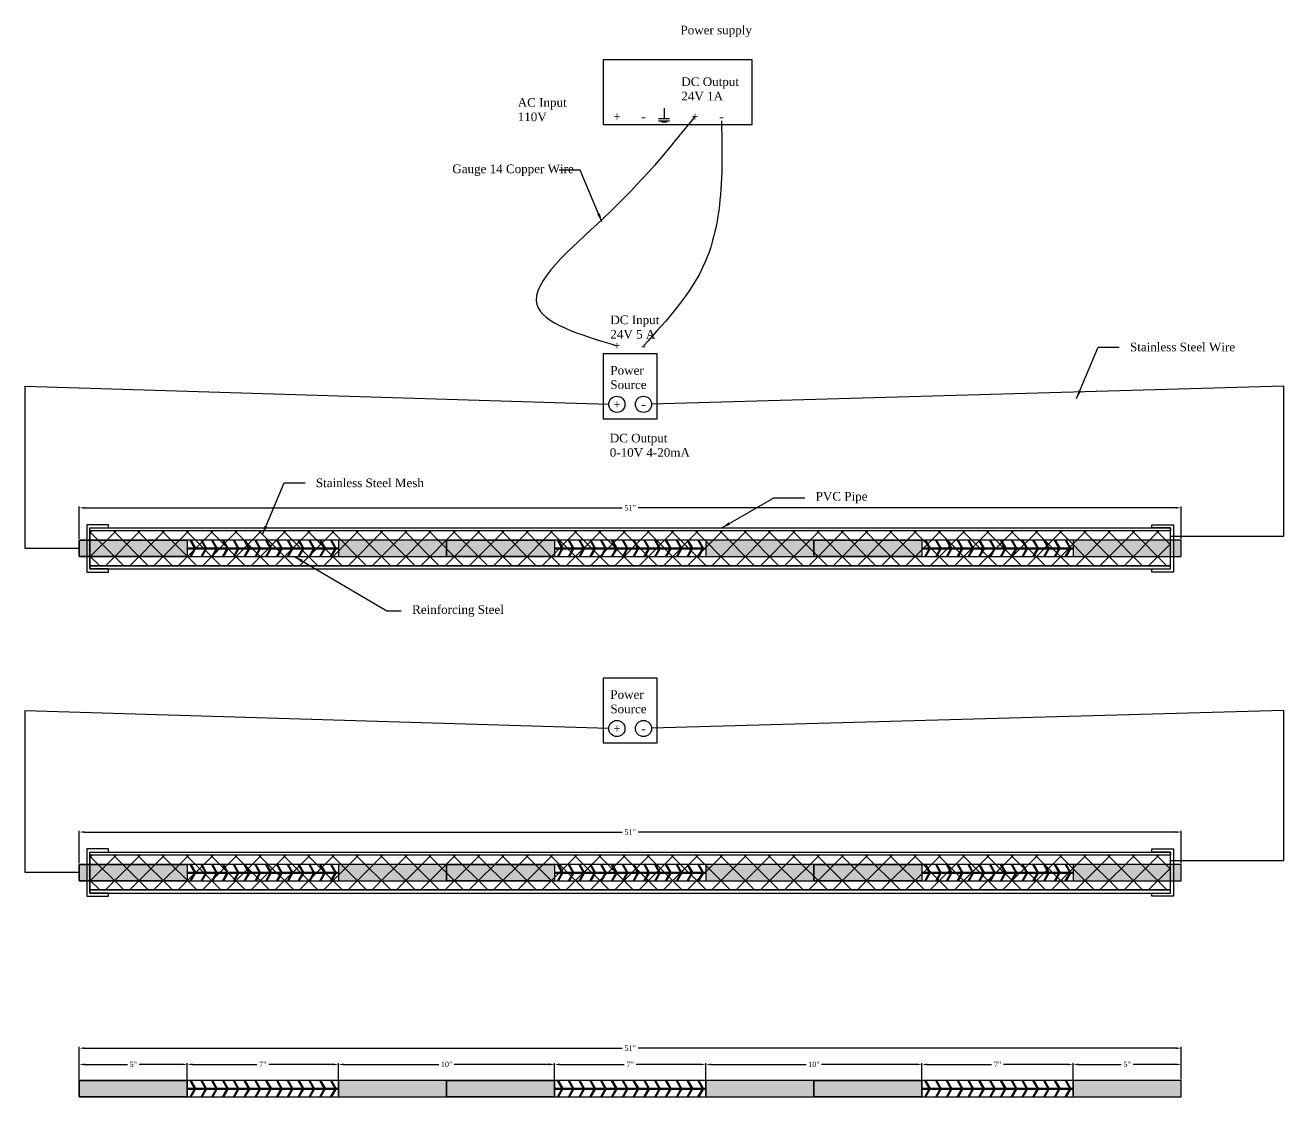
# Model space of a CAD drawing. Header units: metres. Extents: x -35 to 1129, y -141 to 51.
# Drawn here: x 133.7 to 192, y -62.1 to -12.5 of the extents above; entities that cross this region are included whole.
import ezdxf

# ---------------------------------------------------------------- set-up
doc = ezdxf.new("R2010")
doc.units = ezdxf.units.M
for name, color, linetype in [('L01', 1, 'Continuous'), ('L02', 2, 'Continuous'), ('L03', 3, 'Continuous'), ('L04', 4, 'Continuous'), ('L05', 5, 'Continuous')]:
    doc.layers.add(name, color=color, linetype=linetype)
doc.styles.add('TNR', font='times.ttf')
doc.dimstyles.new('Annnotation_01', dxfattribs={"dimtxt": 1, "dimasz": 1, "dimexe": 0.25, "dimexo": 0.25, "dimgap": 0.5, "dimtad": 0, "dimtih": 1, "dimtoh": 1, "dimdec": 4, "dimzin": 0, "dimdsep": 46, "dimtxsty": 'TNR', "dimcen": 0.25, "dimadec": 0, "dimazin": 0, "dimtfac": 1, "dimtdec": 4, "dimtofl": 0, "dimtmove": 0, "dimatfit": 3, "dimfxl": 1, "dimtolj": 1, "dimtzin": 0, "dimarcsym": 0})
doc.dimstyles.new('Annnotation_02', dxfattribs={"dimtxt": 0.25, "dimasz": 0.25, "dimexe": 0.0625, "dimexo": 0.0625, "dimgap": 0.125, "dimtad": 0, "dimtih": 1, "dimtoh": 1, "dimdec": 4, "dimzin": 0, "dimdsep": 46, "dimtxsty": 'TNR', "dimcen": 0.0625, "dimclrd": 1, "dimclre": 1, "dimclrt": 3, "dimazin": 0, "dimtfac": 1, "dimtdec": 4, "dimtofl": 0, "dimtmove": 0, "dimatfit": 3, "dimfxl": 1, "dimtfillclr": 1, "dimtolj": 1, "dimtzin": 0, "dimarcsym": 0})

# ---------------------------------------------------------------- blocks, each defined once
blk = doc.blocks.new('*D59')
at = {"color": 1, "lineweight": -2, "transparency": 16777216}
for p, q in [((136.21, -36.245), (136.21, -34.745)), ((136.46, -34.807), (161.346, -34.807)), ((186.96, -34.807), (162.074, -34.807)), ((187.21, -36.245), (187.21, -34.745))]:
    blk.add_line(p, q, dxfattribs=at)
at = {"color": 1, "transparency": 16777216}
for points in [[(136.46, -34.765), (136.46, -34.849), (136.21, -34.807)], [(186.96, -34.765), (186.96, -34.849), (187.21, -34.807)]]:
    blk.add_solid(points, dxfattribs=at)
at = {"layer": 'Defpoints', "color": 0, "transparency": 16777216}
for p in [(187.21, -34.807), (136.21, -36.307), (187.21, -36.307)]:
    blk.add_point(p, dxfattribs=at)
at = {"color": 3, "transparency": 16777216, "insert": (161.71, -34.807), "char_height": 0.25, "attachment_point": 5, "style": 'TNR'}
blk.add_mtext('\\A1;51"', dxfattribs=at)
blk = doc.blocks.new('*D60')
at = {"color": 1, "lineweight": -2, "transparency": 16777216}
for p, q in [((136.21, -51.245), (136.21, -49.745)), ((136.46, -49.807), (161.346, -49.807)), ((186.96, -49.807), (162.074, -49.807)), ((187.21, -51.245), (187.21, -49.745))]:
    blk.add_line(p, q, dxfattribs=at)
at = {"color": 1, "transparency": 16777216}
for points in [[(136.46, -49.765), (136.46, -49.849), (136.21, -49.807)], [(186.96, -49.765), (186.96, -49.849), (187.21, -49.807)]]:
    blk.add_solid(points, dxfattribs=at)
at = {"layer": 'Defpoints', "color": 0, "transparency": 16777216}
for p in [(187.21, -49.807), (136.21, -51.307), (187.21, -51.307)]:
    blk.add_point(p, dxfattribs=at)
at = {"color": 3, "transparency": 16777216, "insert": (161.71, -49.807), "char_height": 0.25, "attachment_point": 5, "style": 'TNR'}
blk.add_mtext('\\A1;51"', dxfattribs=at)
blk = doc.blocks.new('*D61')
at = {"color": 1, "lineweight": -2, "transparency": 16777216}
for p, q in [((136.21, -61.245), (136.21, -59.745)), ((136.46, -59.807), (161.346, -59.807)), ((186.96, -59.807), (162.074, -59.807)), ((187.21, -61.245), (187.21, -59.745))]:
    blk.add_line(p, q, dxfattribs=at)
at = {"color": 1, "transparency": 16777216}
for points in [[(136.46, -59.765), (136.46, -59.849), (136.21, -59.807)], [(186.96, -59.765), (186.96, -59.849), (187.21, -59.807)]]:
    blk.add_solid(points, dxfattribs=at)
at = {"layer": 'Defpoints', "color": 0, "transparency": 16777216}
for p in [(187.21, -59.807), (136.21, -61.307), (187.21, -61.307)]:
    blk.add_point(p, dxfattribs=at)
at = {"color": 3, "transparency": 16777216, "insert": (161.71, -59.807), "char_height": 0.25, "attachment_point": 5, "style": 'TNR'}
blk.add_mtext('\\A1;51"', dxfattribs=at)
blk = doc.blocks.new('*D62')
at = {"color": 1, "lineweight": -2, "transparency": 16777216}
for p, q in [((136.21, -61.995), (136.21, -60.495)), ((136.46, -60.557), (138.438, -60.557)), ((140.96, -60.557), (138.981, -60.557)), ((141.21, -61.245), (141.21, -60.495))]:
    blk.add_line(p, q, dxfattribs=at)
at = {"color": 1, "transparency": 16777216}
for points in [[(136.46, -60.515), (136.46, -60.599), (136.21, -60.557)], [(140.96, -60.515), (140.96, -60.599), (141.21, -60.557)]]:
    blk.add_solid(points, dxfattribs=at)
at = {"layer": 'Defpoints', "color": 0, "transparency": 16777216}
for p in [(141.21, -60.557), (141.21, -61.307), (136.21, -62.057)]:
    blk.add_point(p, dxfattribs=at)
at = {"color": 3, "transparency": 16777216, "insert": (138.71, -60.557), "char_height": 0.25, "attachment_point": 5, "style": 'TNR'}
blk.add_mtext('\\A1;5"', dxfattribs=at)
blk = doc.blocks.new('*D63')
at = {"color": 1, "lineweight": -2, "transparency": 16777216}
for p, q in [((141.21, -61.995), (141.21, -60.495)), ((141.46, -60.557), (144.436, -60.557)), ((147.96, -60.557), (144.983, -60.557)), ((148.21, -61.245), (148.21, -60.495))]:
    blk.add_line(p, q, dxfattribs=at)
at = {"color": 1, "transparency": 16777216}
for points in [[(141.46, -60.515), (141.46, -60.599), (141.21, -60.557)], [(147.96, -60.515), (147.96, -60.599), (148.21, -60.557)]]:
    blk.add_solid(points, dxfattribs=at)
at = {"layer": 'Defpoints', "color": 0, "transparency": 16777216}
for p in [(148.21, -60.557), (148.21, -61.307), (141.21, -62.057)]:
    blk.add_point(p, dxfattribs=at)
at = {"color": 3, "transparency": 16777216, "insert": (144.71, -60.557), "char_height": 0.25, "attachment_point": 5, "style": 'TNR'}
blk.add_mtext('\\A1;7"', dxfattribs=at)
blk = doc.blocks.new('*D64')
at = {"color": 1, "lineweight": -2, "transparency": 16777216}
for p, q in [((148.21, -61.995), (148.21, -60.495)), ((148.46, -60.557), (152.859, -60.557)), ((157.96, -60.557), (153.561, -60.557)), ((158.21, -61.245), (158.21, -60.495))]:
    blk.add_line(p, q, dxfattribs=at)
at = {"color": 1, "transparency": 16777216}
for points in [[(148.46, -60.515), (148.46, -60.599), (148.21, -60.557)], [(157.96, -60.515), (157.96, -60.599), (158.21, -60.557)]]:
    blk.add_solid(points, dxfattribs=at)
at = {"layer": 'Defpoints', "color": 0, "transparency": 16777216}
for p in [(158.21, -60.557), (158.21, -61.307), (148.21, -62.057)]:
    blk.add_point(p, dxfattribs=at)
at = {"color": 3, "transparency": 16777216, "insert": (153.21, -60.557), "char_height": 0.25, "attachment_point": 5, "style": 'TNR'}
blk.add_mtext('\\A1;10"', dxfattribs=at)
blk = doc.blocks.new('*D66')
at = {"color": 1, "lineweight": -2, "transparency": 16777216}
for p, q in [((158.21, -61.995), (158.21, -60.495)), ((158.46, -60.557), (161.436, -60.557)), ((164.96, -60.557), (161.983, -60.557)), ((165.21, -61.245), (165.21, -60.495))]:
    blk.add_line(p, q, dxfattribs=at)
at = {"color": 1, "transparency": 16777216}
for points in [[(158.46, -60.515), (158.46, -60.599), (158.21, -60.557)], [(164.96, -60.515), (164.96, -60.599), (165.21, -60.557)]]:
    blk.add_solid(points, dxfattribs=at)
at = {"layer": 'Defpoints', "color": 0, "transparency": 16777216}
for p in [(165.21, -60.557), (165.21, -61.307), (158.21, -62.057)]:
    blk.add_point(p, dxfattribs=at)
at = {"color": 3, "transparency": 16777216, "insert": (161.71, -60.557), "char_height": 0.25, "attachment_point": 5, "style": 'TNR'}
blk.add_mtext('\\A1;7"', dxfattribs=at)
blk = doc.blocks.new('*D65')
at = {"color": 1, "lineweight": -2, "transparency": 16777216}
for p, q in [((165.21, -61.995), (165.21, -60.495)), ((165.46, -60.557), (169.859, -60.557)), ((174.96, -60.557), (170.561, -60.557)), ((175.21, -61.245), (175.21, -60.495))]:
    blk.add_line(p, q, dxfattribs=at)
at = {"color": 1, "transparency": 16777216}
for points in [[(165.46, -60.515), (165.46, -60.599), (165.21, -60.557)], [(174.96, -60.515), (174.96, -60.599), (175.21, -60.557)]]:
    blk.add_solid(points, dxfattribs=at)
at = {"layer": 'Defpoints', "color": 0, "transparency": 16777216}
for p in [(175.21, -60.557), (175.21, -61.307), (165.21, -62.057)]:
    blk.add_point(p, dxfattribs=at)
at = {"color": 3, "transparency": 16777216, "insert": (170.21, -60.557), "char_height": 0.25, "attachment_point": 5, "style": 'TNR'}
blk.add_mtext('\\A1;10"', dxfattribs=at)
blk = doc.blocks.new('*D68')
at = {"color": 1, "lineweight": -2, "transparency": 16777216}
for p, q in [((175.21, -61.995), (175.21, -60.495)), ((175.46, -60.557), (178.436, -60.557)), ((181.96, -60.557), (178.983, -60.557)), ((182.21, -61.245), (182.21, -60.495))]:
    blk.add_line(p, q, dxfattribs=at)
at = {"color": 1, "transparency": 16777216}
for points in [[(175.46, -60.515), (175.46, -60.599), (175.21, -60.557)], [(181.96, -60.515), (181.96, -60.599), (182.21, -60.557)]]:
    blk.add_solid(points, dxfattribs=at)
at = {"layer": 'Defpoints', "color": 0, "transparency": 16777216}
for p in [(182.21, -60.557), (182.21, -61.307), (175.21, -62.057)]:
    blk.add_point(p, dxfattribs=at)
at = {"color": 3, "transparency": 16777216, "insert": (178.71, -60.557), "char_height": 0.25, "attachment_point": 5, "style": 'TNR'}
blk.add_mtext('\\A1;7"', dxfattribs=at)
blk = doc.blocks.new('*D67')
at = {"color": 1, "lineweight": -2, "transparency": 16777216}
for p, q in [((182.21, -61.995), (182.21, -60.495)), ((182.46, -60.557), (184.438, -60.557)), ((186.96, -60.557), (184.981, -60.557)), ((187.21, -61.245), (187.21, -60.495))]:
    blk.add_line(p, q, dxfattribs=at)
at = {"color": 1, "transparency": 16777216}
for points in [[(182.46, -60.515), (182.46, -60.599), (182.21, -60.557)], [(186.96, -60.515), (186.96, -60.599), (187.21, -60.557)]]:
    blk.add_solid(points, dxfattribs=at)
at = {"layer": 'Defpoints', "color": 0, "transparency": 16777216}
for p in [(187.21, -60.557), (187.21, -61.307), (182.21, -62.057)]:
    blk.add_point(p, dxfattribs=at)
at = {"color": 3, "transparency": 16777216, "insert": (184.71, -60.557), "char_height": 0.25, "attachment_point": 5, "style": 'TNR'}
blk.add_mtext('\\A1;5"', dxfattribs=at)

msp = doc.modelspace()

# ---------------------------------------------------------------- hatches: boundary and pattern name
at = {"layer": 'L01'}
h = msp.add_hatch(dxfattribs=at)
h.set_pattern_fill('ANSI37', color=256, scale=0.25, angle=90)
h.set_pattern_definition([(135, (141.7816, 1.6671), (-0.561266, -0.561266), []), (225, (141.7816, 1.6671), (0.561266, -0.561266), [])])
h.paths.add_polyline_path([(186.70979, -37.48708), (186.70979, -35.87708), (136.70979, -35.87708), (136.70979, -37.48708)])
h = msp.add_hatch(dxfattribs=at)
h.set_pattern_fill('ANSI37', color=256, scale=0.25, angle=90)
h.set_pattern_definition([(135, (141.7816, -13.3329), (-0.561266, -0.561266), []), (225, (141.7816, -13.3329), (0.561266, -0.561266), [])])
h.paths.add_polyline_path([(186.70979, -52.48708), (186.70979, -50.87708), (136.70979, -50.87708), (136.70979, -52.48708)])
at = {"layer": 'L05'}
h = msp.add_hatch(color=251, dxfattribs=at)
h.dxf.hatch_style = 1
h.paths.add_polyline_path([(141.20979, -37.05708), (141.20979, -36.30708), (136.20979, -36.30708), (136.20979, -37.05708)])
h = msp.add_hatch(color=251, dxfattribs=at)
h.dxf.hatch_style = 1
h.paths.add_polyline_path([(153.20979, -37.05708), (153.20979, -36.30708), (148.20979, -36.30708), (148.20979, -37.05708)])
h = msp.add_hatch(color=251, dxfattribs=at)
h.dxf.hatch_style = 1
h.paths.add_polyline_path([(158.20979, -37.05708), (158.20979, -36.30708), (153.20979, -36.30708), (153.20979, -37.05708)])
h = msp.add_hatch(color=251, dxfattribs=at)
h.dxf.hatch_style = 1
h.paths.add_polyline_path([(170.20979, -37.05708), (170.20979, -36.30708), (165.20979, -36.30708), (165.20979, -37.05708)])
h = msp.add_hatch(color=251, dxfattribs=at)
h.dxf.hatch_style = 1
h.paths.add_polyline_path([(175.20979, -37.05708), (175.20979, -36.30708), (170.20979, -36.30708), (170.20979, -37.05708)])
h = msp.add_hatch(color=251, dxfattribs=at)
h.dxf.hatch_style = 1
h.paths.add_polyline_path([(187.20979, -37.05708), (187.20979, -36.30708), (182.20979, -36.30708), (182.20979, -37.05708)])
h = msp.add_hatch(color=251, dxfattribs=at)
h.dxf.hatch_style = 1
h.paths.add_polyline_path([(141.20979, -52.05708), (141.20979, -51.30708), (136.20979, -51.30708), (136.20979, -52.05708)])
h = msp.add_hatch(color=251, dxfattribs=at)
h.dxf.hatch_style = 1
h.paths.add_polyline_path([(153.20979, -52.05708), (153.20979, -51.30708), (148.20979, -51.30708), (148.20979, -52.05708)])
h = msp.add_hatch(color=251, dxfattribs=at)
h.dxf.hatch_style = 1
h.paths.add_polyline_path([(158.20979, -52.05708), (158.20979, -51.30708), (153.20979, -51.30708), (153.20979, -52.05708)])
h = msp.add_hatch(color=251, dxfattribs=at)
h.dxf.hatch_style = 1
h.paths.add_polyline_path([(170.20979, -52.05708), (170.20979, -51.30708), (165.20979, -51.30708), (165.20979, -52.05708)])
h = msp.add_hatch(color=251, dxfattribs=at)
h.dxf.hatch_style = 1
h.paths.add_polyline_path([(175.20979, -52.05708), (175.20979, -51.30708), (170.20979, -51.30708), (170.20979, -52.05708)])
h = msp.add_hatch(color=251, dxfattribs=at)
h.dxf.hatch_style = 1
h.paths.add_polyline_path([(187.20979, -52.05708), (187.20979, -51.30708), (182.20979, -51.30708), (182.20979, -52.05708)])
h = msp.add_hatch(color=251, dxfattribs=at)
h.dxf.hatch_style = 1
h.paths.add_polyline_path([(141.20979, -62.05708), (141.20979, -61.30708), (136.20979, -61.30708), (136.20979, -62.05708)])
h = msp.add_hatch(color=251, dxfattribs=at)
h.dxf.hatch_style = 1
h.paths.add_polyline_path([(153.20979, -62.05708), (153.20979, -61.30708), (148.20979, -61.30708), (148.20979, -62.05708)])
h = msp.add_hatch(color=251, dxfattribs=at)
h.dxf.hatch_style = 1
h.paths.add_polyline_path([(158.20979, -62.05708), (158.20979, -61.30708), (153.20979, -61.30708), (153.20979, -62.05708)])
h = msp.add_hatch(color=251, dxfattribs=at)
h.dxf.hatch_style = 1
h.paths.add_polyline_path([(170.20979, -62.05708), (170.20979, -61.30708), (165.20979, -61.30708), (165.20979, -62.05708)])
h = msp.add_hatch(color=251, dxfattribs=at)
h.dxf.hatch_style = 1
h.paths.add_polyline_path([(175.20979, -62.05708), (175.20979, -61.30708), (170.20979, -61.30708), (170.20979, -62.05708)])
h = msp.add_hatch(color=251, dxfattribs=at)
h.dxf.hatch_style = 1
h.paths.add_polyline_path([(187.20979, -62.05708), (187.20979, -61.30708), (182.20979, -61.30708), (182.20979, -62.05708)])

# ---------------------------------------------------------------- linework, layer by layer
at = {"layer": 'L01'}
for p, q in [((141.20979, -36.65708), (148.20979, -36.65708)), ((141.33479, -36.30708), (141.53686, -36.65708)), ((141.38479, -36.30708), (141.58686, -36.65708)), ((141.83479, -36.30708), (142.03686, -36.65708)), ((141.88479, -36.30708), (142.08686, -36.65708)), ((142.33479, -36.30708), (142.53686, -36.65708)), ((142.38479, -36.30708), (142.58686, -36.65708)), ((142.83479, -36.30708), (143.03686, -36.65708)), ((142.88479, -36.30708), (143.08686, -36.65708)), ((143.33479, -36.30708), (143.53686, -36.65708)), ((143.38479, -36.30708), (143.58686, -36.65708)), ((143.83479, -36.30708), (144.03686, -36.65708)), ((143.88479, -36.30708), (144.08686, -36.65708)), ((144.33479, -36.30708), (144.53686, -36.65708)), ((144.38479, -36.30708), (144.58686, -36.65708)), ((144.83479, -36.30708), (145.03686, -36.65708)), ((144.88479, -36.30708), (145.08686, -36.65708)), ((145.33479, -36.30708), (145.53686, -36.65708)), ((145.38479, -36.30708), (145.58686, -36.65708)), ((145.83479, -36.30708), (146.03686, -36.65708)), ((145.88479, -36.30708), (146.08686, -36.65708)), ((146.33479, -36.30708), (146.53686, -36.65708)), ((146.38479, -36.30708), (146.58686, -36.65708)), ((146.83479, -36.30708), (147.03686, -36.65708)), ((146.88479, -36.30708), (147.08686, -36.65708)), ((147.33479, -36.30708), (147.53686, -36.65708)), ((147.38479, -36.30708), (147.58686, -36.65708)), ((147.83479, -36.30708), (148.03686, -36.65708)), ((147.88479, -36.30708), (148.08686, -36.65708)), ((158.20979, -36.65708), (165.20979, -36.65708)), ((158.33479, -36.30708), (158.53686, -36.65708)), ((158.38479, -36.30708), (158.58686, -36.65708)), ((158.83479, -36.30708), (159.03686, -36.65708)), ((158.88479, -36.30708), (159.08686, -36.65708)), ((159.33479, -36.30708), (159.53686, -36.65708)), ((159.38479, -36.30708), (159.58686, -36.65708)), ((159.83479, -36.30708), (160.03686, -36.65708)), ((159.88479, -36.30708), (160.08686, -36.65708)), ((160.33479, -36.30708), (160.53686, -36.65708)), ((160.38479, -36.30708), (160.58686, -36.65708)), ((160.83479, -36.30708), (161.03686, -36.65708)), ((160.88479, -36.30708), (161.08686, -36.65708)), ((161.33479, -36.30708), (161.53686, -36.65708)), ((161.38479, -36.30708), (161.58686, -36.65708)), ((161.83479, -36.30708), (162.03686, -36.65708)), ((161.88479, -36.30708), (162.08686, -36.65708)), ((162.33479, -36.30708), (162.53686, -36.65708)), ((162.38479, -36.30708), (162.58686, -36.65708)), ((162.83479, -36.30708), (163.03686, -36.65708)), ((162.88479, -36.30708), (163.08686, -36.65708)), ((163.33479, -36.30708), (163.53686, -36.65708)), ((163.38479, -36.30708), (163.58686, -36.65708)), ((163.83479, -36.30708), (164.03686, -36.65708)), ((163.88479, -36.30708), (164.08686, -36.65708)), ((164.33479, -36.30708), (164.53686, -36.65708)), ((164.38479, -36.30708), (164.58686, -36.65708)), ((164.83479, -36.30708), (165.03686, -36.65708)), ((164.88479, -36.30708), (165.08686, -36.65708)), ((175.20979, -36.65708), (182.20979, -36.65708)), ((175.33479, -36.30708), (175.53686, -36.65708)), ((175.38479, -36.30708), (175.58686, -36.65708)), ((175.83479, -36.30708), (176.03686, -36.65708)), ((175.88479, -36.30708), (176.08686, -36.65708)), ((176.33479, -36.30708), (176.53686, -36.65708)), ((176.38479, -36.30708), (176.58686, -36.65708)), ((176.83479, -36.30708), (177.03686, -36.65708)), ((176.88479, -36.30708), (177.08686, -36.65708)), ((177.33479, -36.30708), (177.53686, -36.65708)), ((177.38479, -36.30708), (177.58686, -36.65708)), ((177.83479, -36.30708), (178.03686, -36.65708)), ((177.88479, -36.30708), (178.08686, -36.65708)), ((178.33479, -36.30708), (178.53686, -36.65708)), ((178.38479, -36.30708), (178.58686, -36.65708)), ((178.83479, -36.30708), (179.03686, -36.65708)), ((178.88479, -36.30708), (179.08686, -36.65708)), ((179.33479, -36.30708), (179.53686, -36.65708)), ((179.38479, -36.30708), (179.58686, -36.65708)), ((179.83479, -36.30708), (180.03686, -36.65708)), ((179.88479, -36.30708), (180.08686, -36.65708)), ((180.33479, -36.30708), (180.53686, -36.65708)), ((180.38479, -36.30708), (180.58686, -36.65708)), ((180.83479, -36.30708), (181.03686, -36.65708)), ((180.88479, -36.30708), (181.08686, -36.65708)), ((181.33479, -36.30708), (181.53686, -36.65708)), ((181.38479, -36.30708), (181.58686, -36.65708)), ((181.83479, -36.30708), (182.03686, -36.65708)), ((181.88479, -36.30708), (182.08686, -36.65708)), ((141.20979, -36.70708), (148.20979, -36.70708)), ((141.34729, -37.05708), (141.54936, -36.70708)), ((141.39729, -37.05708), (141.59936, -36.70708)), ((141.84729, -37.05708), (142.04936, -36.70708)), ((141.89729, -37.05708), (142.09936, -36.70708)), ((142.34729, -37.05708), (142.54936, -36.70708)), ((142.39729, -37.05708), (142.59936, -36.70708)), ((142.84729, -37.05708), (143.04936, -36.70708)), ((142.89729, -37.05708), (143.09936, -36.70708)), ((143.34729, -37.05708), (143.54936, -36.70708)), ((143.39729, -37.05708), (143.59936, -36.70708)), ((143.84729, -37.05708), (144.04936, -36.70708)), ((143.89729, -37.05708), (144.09936, -36.70708)), ((144.34729, -37.05708), (144.54936, -36.70708)), ((144.39729, -37.05708), (144.59936, -36.70708)), ((144.84729, -37.05708), (145.04936, -36.70708)), ((144.89729, -37.05708), (145.09936, -36.70708)), ((145.34729, -37.05708), (145.54936, -36.70708)), ((145.39729, -37.05708), (145.59936, -36.70708)), ((145.84729, -37.05708), (146.04936, -36.70708)), ((145.89729, -37.05708), (146.09936, -36.70708)), ((146.34729, -37.05708), (146.54936, -36.70708)), ((146.39729, -37.05708), (146.59936, -36.70708)), ((146.84729, -37.05708), (147.04936, -36.70708)), ((146.89729, -37.05708), (147.09936, -36.70708)), ((147.34729, -37.05708), (147.54936, -36.70708)), ((147.39729, -37.05708), (147.59936, -36.70708)), ((147.84729, -37.05708), (148.04936, -36.70708)), ((147.89729, -37.05708), (148.09936, -36.70708)), ((158.20979, -36.70708), (165.20979, -36.70708)), ((158.34729, -37.05708), (158.54936, -36.70708)), ((158.39729, -37.05708), (158.59936, -36.70708)), ((158.84729, -37.05708), (159.04936, -36.70708)), ((158.89729, -37.05708), (159.09936, -36.70708)), ((159.34729, -37.05708), (159.54936, -36.70708)), ((159.39729, -37.05708), (159.59936, -36.70708)), ((159.84729, -37.05708), (160.04936, -36.70708)), ((159.89729, -37.05708), (160.09936, -36.70708)), ((160.34729, -37.05708), (160.54936, -36.70708)), ((160.39729, -37.05708), (160.59936, -36.70708)), ((160.84729, -37.05708), (161.04936, -36.70708)), ((160.89729, -37.05708), (161.09936, -36.70708)), ((161.34729, -37.05708), (161.54936, -36.70708)), ((161.39729, -37.05708), (161.59936, -36.70708)), ((161.84729, -37.05708), (162.04936, -36.70708)), ((161.89729, -37.05708), (162.09936, -36.70708)), ((162.34729, -37.05708), (162.54936, -36.70708)), ((162.39729, -37.05708), (162.59936, -36.70708)), ((162.84729, -37.05708), (163.04936, -36.70708)), ((162.89729, -37.05708), (163.09936, -36.70708)), ((163.34729, -37.05708), (163.54936, -36.70708)), ((163.39729, -37.05708), (163.59936, -36.70708)), ((163.84729, -37.05708), (164.04936, -36.70708)), ((163.89729, -37.05708), (164.09936, -36.70708)), ((164.34729, -37.05708), (164.54936, -36.70708)), ((164.39729, -37.05708), (164.59936, -36.70708)), ((164.84729, -37.05708), (165.04936, -36.70708)), ((164.89729, -37.05708), (165.09936, -36.70708)), ((175.20979, -36.70708), (182.20979, -36.70708)), ((175.34729, -37.05708), (175.54936, -36.70708)), ((175.39729, -37.05708), (175.59936, -36.70708)), ((175.84729, -37.05708), (176.04936, -36.70708)), ((175.89729, -37.05708), (176.09936, -36.70708)), ((176.34729, -37.05708), (176.54936, -36.70708)), ((176.39729, -37.05708), (176.59936, -36.70708)), ((176.84729, -37.05708), (177.04936, -36.70708)), ((176.89729, -37.05708), (177.09936, -36.70708)), ((177.34729, -37.05708), (177.54936, -36.70708)), ((177.39729, -37.05708), (177.59936, -36.70708)), ((177.84729, -37.05708), (178.04936, -36.70708)), ((177.89729, -37.05708), (178.09936, -36.70708)), ((178.34729, -37.05708), (178.54936, -36.70708)), ((178.39729, -37.05708), (178.59936, -36.70708)), ((178.84729, -37.05708), (179.04936, -36.70708)), ((178.89729, -37.05708), (179.09936, -36.70708)), ((179.34729, -37.05708), (179.54936, -36.70708)), ((179.39729, -37.05708), (179.59936, -36.70708)), ((179.84729, -37.05708), (180.04936, -36.70708)), ((179.89729, -37.05708), (180.09936, -36.70708)), ((180.34729, -37.05708), (180.54936, -36.70708)), ((180.39729, -37.05708), (180.59936, -36.70708)), ((180.84729, -37.05708), (181.04936, -36.70708)), ((180.89729, -37.05708), (181.09936, -36.70708)), ((181.34729, -37.05708), (181.54936, -36.70708)), ((181.39729, -37.05708), (181.59936, -36.70708)), ((181.84729, -37.05708), (182.04936, -36.70708)), ((181.89729, -37.05708), (182.09936, -36.70708)), ((141.20979, -51.65708), (148.20979, -51.65708)), ((141.20979, -51.70708), (148.20979, -51.70708)), ((141.33479, -51.30708), (141.53686, -51.65708)), ((141.34729, -52.05708), (141.54936, -51.70708)), ((141.38479, -51.30708), (141.58686, -51.65708)), ((141.39729, -52.05708), (141.59936, -51.70708)), ((141.83479, -51.30708), (142.03686, -51.65708)), ((141.84729, -52.05708), (142.04936, -51.70708)), ((141.88479, -51.30708), (142.08686, -51.65708)), ((141.89729, -52.05708), (142.09936, -51.70708)), ((142.33479, -51.30708), (142.53686, -51.65708)), ((142.34729, -52.05708), (142.54936, -51.70708)), ((142.38479, -51.30708), (142.58686, -51.65708)), ((142.39729, -52.05708), (142.59936, -51.70708)), ((142.83479, -51.30708), (143.03686, -51.65708)), ((142.84729, -52.05708), (143.04936, -51.70708)), ((142.88479, -51.30708), (143.08686, -51.65708)), ((142.89729, -52.05708), (143.09936, -51.70708)), ((143.33479, -51.30708), (143.53686, -51.65708)), ((143.34729, -52.05708), (143.54936, -51.70708)), ((143.38479, -51.30708), (143.58686, -51.65708)), ((143.39729, -52.05708), (143.59936, -51.70708)), ((143.83479, -51.30708), (144.03686, -51.65708)), ((143.84729, -52.05708), (144.04936, -51.70708)), ((143.88479, -51.30708), (144.08686, -51.65708)), ((143.89729, -52.05708), (144.09936, -51.70708)), ((144.33479, -51.30708), (144.53686, -51.65708)), ((144.34729, -52.05708), (144.54936, -51.70708)), ((144.38479, -51.30708), (144.58686, -51.65708)), ((144.39729, -52.05708), (144.59936, -51.70708)), ((144.83479, -51.30708), (145.03686, -51.65708)), ((144.84729, -52.05708), (145.04936, -51.70708)), ((144.88479, -51.30708), (145.08686, -51.65708)), ((144.89729, -52.05708), (145.09936, -51.70708)), ((145.33479, -51.30708), (145.53686, -51.65708)), ((145.34729, -52.05708), (145.54936, -51.70708)), ((145.38479, -51.30708), (145.58686, -51.65708)), ((145.39729, -52.05708), (145.59936, -51.70708)), ((145.83479, -51.30708), (146.03686, -51.65708)), ((145.84729, -52.05708), (146.04936, -51.70708)), ((145.88479, -51.30708), (146.08686, -51.65708)), ((145.89729, -52.05708), (146.09936, -51.70708)), ((146.33479, -51.30708), (146.53686, -51.65708)), ((146.34729, -52.05708), (146.54936, -51.70708)), ((146.38479, -51.30708), (146.58686, -51.65708)), ((146.39729, -52.05708), (146.59936, -51.70708)), ((146.83479, -51.30708), (147.03686, -51.65708)), ((146.84729, -52.05708), (147.04936, -51.70708)), ((146.88479, -51.30708), (147.08686, -51.65708)), ((146.89729, -52.05708), (147.09936, -51.70708)), ((147.33479, -51.30708), (147.53686, -51.65708)), ((147.34729, -52.05708), (147.54936, -51.70708)), ((147.38479, -51.30708), (147.58686, -51.65708)), ((147.39729, -52.05708), (147.59936, -51.70708)), ((147.83479, -51.30708), (148.03686, -51.65708)), ((147.84729, -52.05708), (148.04936, -51.70708)), ((147.88479, -51.30708), (148.08686, -51.65708)), ((147.89729, -52.05708), (148.09936, -51.70708)), ((158.20979, -51.65708), (165.20979, -51.65708)), ((158.20979, -51.70708), (165.20979, -51.70708)), ((158.33479, -51.30708), (158.53686, -51.65708)), ((158.34729, -52.05708), (158.54936, -51.70708)), ((158.38479, -51.30708), (158.58686, -51.65708)), ((158.39729, -52.05708), (158.59936, -51.70708)), ((158.83479, -51.30708), (159.03686, -51.65708)), ((158.84729, -52.05708), (159.04936, -51.70708)), ((158.88479, -51.30708), (159.08686, -51.65708)), ((158.89729, -52.05708), (159.09936, -51.70708)), ((159.33479, -51.30708), (159.53686, -51.65708)), ((159.34729, -52.05708), (159.54936, -51.70708)), ((159.38479, -51.30708), (159.58686, -51.65708)), ((159.39729, -52.05708), (159.59936, -51.70708)), ((159.83479, -51.30708), (160.03686, -51.65708)), ((159.84729, -52.05708), (160.04936, -51.70708)), ((159.88479, -51.30708), (160.08686, -51.65708)), ((159.89729, -52.05708), (160.09936, -51.70708)), ((160.33479, -51.30708), (160.53686, -51.65708)), ((160.34729, -52.05708), (160.54936, -51.70708)), ((160.38479, -51.30708), (160.58686, -51.65708)), ((160.39729, -52.05708), (160.59936, -51.70708)), ((160.83479, -51.30708), (161.03686, -51.65708)), ((160.84729, -52.05708), (161.04936, -51.70708)), ((160.88479, -51.30708), (161.08686, -51.65708)), ((160.89729, -52.05708), (161.09936, -51.70708)), ((161.33479, -51.30708), (161.53686, -51.65708)), ((161.34729, -52.05708), (161.54936, -51.70708)), ((161.38479, -51.30708), (161.58686, -51.65708)), ((161.39729, -52.05708), (161.59936, -51.70708)), ((161.83479, -51.30708), (162.03686, -51.65708)), ((161.84729, -52.05708), (162.04936, -51.70708)), ((161.88479, -51.30708), (162.08686, -51.65708)), ((161.89729, -52.05708), (162.09936, -51.70708)), ((162.33479, -51.30708), (162.53686, -51.65708)), ((162.34729, -52.05708), (162.54936, -51.70708)), ((162.38479, -51.30708), (162.58686, -51.65708)), ((162.39729, -52.05708), (162.59936, -51.70708)), ((162.83479, -51.30708), (163.03686, -51.65708)), ((162.84729, -52.05708), (163.04936, -51.70708)), ((162.88479, -51.30708), (163.08686, -51.65708)), ((162.89729, -52.05708), (163.09936, -51.70708)), ((163.33479, -51.30708), (163.53686, -51.65708)), ((163.34729, -52.05708), (163.54936, -51.70708)), ((163.38479, -51.30708), (163.58686, -51.65708)), ((163.39729, -52.05708), (163.59936, -51.70708)), ((163.83479, -51.30708), (164.03686, -51.65708)), ((163.84729, -52.05708), (164.04936, -51.70708)), ((163.88479, -51.30708), (164.08686, -51.65708)), ((163.89729, -52.05708), (164.09936, -51.70708)), ((164.33479, -51.30708), (164.53686, -51.65708)), ((164.34729, -52.05708), (164.54936, -51.70708)), ((164.38479, -51.30708), (164.58686, -51.65708)), ((164.39729, -52.05708), (164.59936, -51.70708)), ((164.83479, -51.30708), (165.03686, -51.65708)), ((164.84729, -52.05708), (165.04936, -51.70708)), ((164.88479, -51.30708), (165.08686, -51.65708)), ((164.89729, -52.05708), (165.09936, -51.70708)), ((175.20979, -51.65708), (182.20979, -51.65708)), ((175.20979, -51.70708), (182.20979, -51.70708)), ((175.33479, -51.30708), (175.53686, -51.65708)), ((175.34729, -52.05708), (175.54936, -51.70708)), ((175.38479, -51.30708), (175.58686, -51.65708)), ((175.39729, -52.05708), (175.59936, -51.70708)), ((175.83479, -51.30708), (176.03686, -51.65708)), ((175.84729, -52.05708), (176.04936, -51.70708)), ((175.88479, -51.30708), (176.08686, -51.65708)), ((175.89729, -52.05708), (176.09936, -51.70708)), ((176.33479, -51.30708), (176.53686, -51.65708)), ((176.34729, -52.05708), (176.54936, -51.70708)), ((176.38479, -51.30708), (176.58686, -51.65708)), ((176.39729, -52.05708), (176.59936, -51.70708)), ((176.83479, -51.30708), (177.03686, -51.65708)), ((176.84729, -52.05708), (177.04936, -51.70708)), ((176.88479, -51.30708), (177.08686, -51.65708)), ((176.89729, -52.05708), (177.09936, -51.70708)), ((177.33479, -51.30708), (177.53686, -51.65708)), ((177.34729, -52.05708), (177.54936, -51.70708)), ((177.38479, -51.30708), (177.58686, -51.65708)), ((177.39729, -52.05708), (177.59936, -51.70708)), ((177.83479, -51.30708), (178.03686, -51.65708)), ((177.84729, -52.05708), (178.04936, -51.70708)), ((177.88479, -51.30708), (178.08686, -51.65708)), ((177.89729, -52.05708), (178.09936, -51.70708)), ((178.33479, -51.30708), (178.53686, -51.65708)), ((178.34729, -52.05708), (178.54936, -51.70708)), ((178.38479, -51.30708), (178.58686, -51.65708)), ((178.39729, -52.05708), (178.59936, -51.70708)), ((178.83479, -51.30708), (179.03686, -51.65708)), ((178.84729, -52.05708), (179.04936, -51.70708)), ((178.88479, -51.30708), (179.08686, -51.65708)), ((178.89729, -52.05708), (179.09936, -51.70708)), ((179.33479, -51.30708), (179.53686, -51.65708)), ((179.34729, -52.05708), (179.54936, -51.70708)), ((179.38479, -51.30708), (179.58686, -51.65708)), ((179.39729, -52.05708), (179.59936, -51.70708)), ((179.83479, -51.30708), (180.03686, -51.65708)), ((179.84729, -52.05708), (180.04936, -51.70708)), ((179.88479, -51.30708), (180.08686, -51.65708)), ((179.89729, -52.05708), (180.09936, -51.70708)), ((180.33479, -51.30708), (180.53686, -51.65708)), ((180.34729, -52.05708), (180.54936, -51.70708)), ((180.38479, -51.30708), (180.58686, -51.65708)), ((180.39729, -52.05708), (180.59936, -51.70708)), ((180.83479, -51.30708), (181.03686, -51.65708)), ((180.84729, -52.05708), (181.04936, -51.70708)), ((180.88479, -51.30708), (181.08686, -51.65708)), ((180.89729, -52.05708), (181.09936, -51.70708)), ((181.33479, -51.30708), (181.53686, -51.65708)), ((181.34729, -52.05708), (181.54936, -51.70708)), ((181.38479, -51.30708), (181.58686, -51.65708)), ((181.39729, -52.05708), (181.59936, -51.70708)), ((181.83479, -51.30708), (182.03686, -51.65708)), ((181.84729, -52.05708), (182.04936, -51.70708)), ((181.88479, -51.30708), (182.08686, -51.65708)), ((181.89729, -52.05708), (182.09936, -51.70708)), ((141.20979, -61.65708), (148.20979, -61.65708)), ((141.20979, -61.70708), (148.20979, -61.70708)), ((141.33479, -61.30708), (141.53686, -61.65708)), ((141.34729, -62.05708), (141.54936, -61.70708)), ((141.38479, -61.30708), (141.58686, -61.65708)), ((141.39729, -62.05708), (141.59936, -61.70708)), ((141.83479, -61.30708), (142.03686, -61.65708)), ((141.84729, -62.05708), (142.04936, -61.70708)), ((141.88479, -61.30708), (142.08686, -61.65708)), ((141.89729, -62.05708), (142.09936, -61.70708)), ((142.33479, -61.30708), (142.53686, -61.65708)), ((142.34729, -62.05708), (142.54936, -61.70708)), ((142.38479, -61.30708), (142.58686, -61.65708)), ((142.39729, -62.05708), (142.59936, -61.70708)), ((142.83479, -61.30708), (143.03686, -61.65708)), ((142.84729, -62.05708), (143.04936, -61.70708)), ((142.88479, -61.30708), (143.08686, -61.65708)), ((142.89729, -62.05708), (143.09936, -61.70708)), ((143.33479, -61.30708), (143.53686, -61.65708)), ((143.34729, -62.05708), (143.54936, -61.70708)), ((143.38479, -61.30708), (143.58686, -61.65708)), ((143.39729, -62.05708), (143.59936, -61.70708)), ((143.83479, -61.30708), (144.03686, -61.65708)), ((143.84729, -62.05708), (144.04936, -61.70708)), ((143.88479, -61.30708), (144.08686, -61.65708)), ((143.89729, -62.05708), (144.09936, -61.70708)), ((144.33479, -61.30708), (144.53686, -61.65708)), ((144.34729, -62.05708), (144.54936, -61.70708)), ((144.38479, -61.30708), (144.58686, -61.65708)), ((144.39729, -62.05708), (144.59936, -61.70708)), ((144.83479, -61.30708), (145.03686, -61.65708)), ((144.84729, -62.05708), (145.04936, -61.70708)), ((144.88479, -61.30708), (145.08686, -61.65708)), ((144.89729, -62.05708), (145.09936, -61.70708)), ((145.33479, -61.30708), (145.53686, -61.65708)), ((145.34729, -62.05708), (145.54936, -61.70708)), ((145.38479, -61.30708), (145.58686, -61.65708)), ((145.39729, -62.05708), (145.59936, -61.70708)), ((145.83479, -61.30708), (146.03686, -61.65708)), ((145.84729, -62.05708), (146.04936, -61.70708)), ((145.88479, -61.30708), (146.08686, -61.65708)), ((145.89729, -62.05708), (146.09936, -61.70708)), ((146.33479, -61.30708), (146.53686, -61.65708)), ((146.34729, -62.05708), (146.54936, -61.70708)), ((146.38479, -61.30708), (146.58686, -61.65708)), ((146.39729, -62.05708), (146.59936, -61.70708)), ((146.83479, -61.30708), (147.03686, -61.65708)), ((146.84729, -62.05708), (147.04936, -61.70708)), ((146.88479, -61.30708), (147.08686, -61.65708)), ((146.89729, -62.05708), (147.09936, -61.70708)), ((147.33479, -61.30708), (147.53686, -61.65708)), ((147.34729, -62.05708), (147.54936, -61.70708)), ((147.38479, -61.30708), (147.58686, -61.65708)), ((147.39729, -62.05708), (147.59936, -61.70708)), ((147.83479, -61.30708), (148.03686, -61.65708)), ((147.84729, -62.05708), (148.04936, -61.70708)), ((147.88479, -61.30708), (148.08686, -61.65708)), ((147.89729, -62.05708), (148.09936, -61.70708)), ((158.20979, -61.65708), (165.20979, -61.65708)), ((158.20979, -61.70708), (165.20979, -61.70708)), ((158.33479, -61.30708), (158.53686, -61.65708)), ((158.34729, -62.05708), (158.54936, -61.70708)), ((158.38479, -61.30708), (158.58686, -61.65708)), ((158.39729, -62.05708), (158.59936, -61.70708)), ((158.83479, -61.30708), (159.03686, -61.65708)), ((158.84729, -62.05708), (159.04936, -61.70708)), ((158.88479, -61.30708), (159.08686, -61.65708)), ((158.89729, -62.05708), (159.09936, -61.70708)), ((159.33479, -61.30708), (159.53686, -61.65708)), ((159.34729, -62.05708), (159.54936, -61.70708)), ((159.38479, -61.30708), (159.58686, -61.65708)), ((159.39729, -62.05708), (159.59936, -61.70708)), ((159.83479, -61.30708), (160.03686, -61.65708)), ((159.84729, -62.05708), (160.04936, -61.70708)), ((159.88479, -61.30708), (160.08686, -61.65708)), ((159.89729, -62.05708), (160.09936, -61.70708)), ((160.33479, -61.30708), (160.53686, -61.65708)), ((160.34729, -62.05708), (160.54936, -61.70708)), ((160.38479, -61.30708), (160.58686, -61.65708)), ((160.39729, -62.05708), (160.59936, -61.70708)), ((160.83479, -61.30708), (161.03686, -61.65708)), ((160.84729, -62.05708), (161.04936, -61.70708)), ((160.88479, -61.30708), (161.08686, -61.65708)), ((160.89729, -62.05708), (161.09936, -61.70708)), ((161.33479, -61.30708), (161.53686, -61.65708)), ((161.34729, -62.05708), (161.54936, -61.70708)), ((161.38479, -61.30708), (161.58686, -61.65708)), ((161.39729, -62.05708), (161.59936, -61.70708)), ((161.83479, -61.30708), (162.03686, -61.65708)), ((161.84729, -62.05708), (162.04936, -61.70708)), ((161.88479, -61.30708), (162.08686, -61.65708)), ((161.89729, -62.05708), (162.09936, -61.70708)), ((162.33479, -61.30708), (162.53686, -61.65708)), ((162.34729, -62.05708), (162.54936, -61.70708)), ((162.38479, -61.30708), (162.58686, -61.65708)), ((162.39729, -62.05708), (162.59936, -61.70708)), ((162.83479, -61.30708), (163.03686, -61.65708)), ((162.84729, -62.05708), (163.04936, -61.70708)), ((162.88479, -61.30708), (163.08686, -61.65708)), ((162.89729, -62.05708), (163.09936, -61.70708)), ((163.33479, -61.30708), (163.53686, -61.65708)), ((163.34729, -62.05708), (163.54936, -61.70708)), ((163.38479, -61.30708), (163.58686, -61.65708)), ((163.39729, -62.05708), (163.59936, -61.70708)), ((163.83479, -61.30708), (164.03686, -61.65708)), ((163.84729, -62.05708), (164.04936, -61.70708)), ((163.88479, -61.30708), (164.08686, -61.65708)), ((163.89729, -62.05708), (164.09936, -61.70708)), ((164.33479, -61.30708), (164.53686, -61.65708)), ((164.34729, -62.05708), (164.54936, -61.70708)), ((164.38479, -61.30708), (164.58686, -61.65708)), ((164.39729, -62.05708), (164.59936, -61.70708)), ((164.83479, -61.30708), (165.03686, -61.65708)), ((164.84729, -62.05708), (165.04936, -61.70708)), ((164.88479, -61.30708), (165.08686, -61.65708)), ((164.89729, -62.05708), (165.09936, -61.70708)), ((175.20979, -61.65708), (182.20979, -61.65708)), ((175.20979, -61.70708), (182.20979, -61.70708)), ((175.33479, -61.30708), (175.53686, -61.65708)), ((175.34729, -62.05708), (175.54936, -61.70708)), ((175.38479, -61.30708), (175.58686, -61.65708)), ((175.39729, -62.05708), (175.59936, -61.70708)), ((175.83479, -61.30708), (176.03686, -61.65708)), ((175.84729, -62.05708), (176.04936, -61.70708)), ((175.88479, -61.30708), (176.08686, -61.65708)), ((175.89729, -62.05708), (176.09936, -61.70708)), ((176.33479, -61.30708), (176.53686, -61.65708)), ((176.34729, -62.05708), (176.54936, -61.70708)), ((176.38479, -61.30708), (176.58686, -61.65708)), ((176.39729, -62.05708), (176.59936, -61.70708)), ((176.83479, -61.30708), (177.03686, -61.65708)), ((176.84729, -62.05708), (177.04936, -61.70708)), ((176.88479, -61.30708), (177.08686, -61.65708)), ((176.89729, -62.05708), (177.09936, -61.70708)), ((177.33479, -61.30708), (177.53686, -61.65708)), ((177.34729, -62.05708), (177.54936, -61.70708)), ((177.38479, -61.30708), (177.58686, -61.65708)), ((177.39729, -62.05708), (177.59936, -61.70708)), ((177.83479, -61.30708), (178.03686, -61.65708)), ((177.84729, -62.05708), (178.04936, -61.70708)), ((177.88479, -61.30708), (178.08686, -61.65708)), ((177.89729, -62.05708), (178.09936, -61.70708)), ((178.33479, -61.30708), (178.53686, -61.65708)), ((178.34729, -62.05708), (178.54936, -61.70708)), ((178.38479, -61.30708), (178.58686, -61.65708)), ((178.39729, -62.05708), (178.59936, -61.70708)), ((178.83479, -61.30708), (179.03686, -61.65708)), ((178.84729, -62.05708), (179.04936, -61.70708)), ((178.88479, -61.30708), (179.08686, -61.65708)), ((178.89729, -62.05708), (179.09936, -61.70708)), ((179.33479, -61.30708), (179.53686, -61.65708)), ((179.34729, -62.05708), (179.54936, -61.70708)), ((179.38479, -61.30708), (179.58686, -61.65708)), ((179.39729, -62.05708), (179.59936, -61.70708)), ((179.83479, -61.30708), (180.03686, -61.65708)), ((179.84729, -62.05708), (180.04936, -61.70708)), ((179.88479, -61.30708), (180.08686, -61.65708)), ((179.89729, -62.05708), (180.09936, -61.70708)), ((180.33479, -61.30708), (180.53686, -61.65708)), ((180.34729, -62.05708), (180.54936, -61.70708)), ((180.38479, -61.30708), (180.58686, -61.65708)), ((180.39729, -62.05708), (180.59936, -61.70708)), ((180.83479, -61.30708), (181.03686, -61.65708)), ((180.84729, -62.05708), (181.04936, -61.70708)), ((180.88479, -61.30708), (181.08686, -61.65708)), ((180.89729, -62.05708), (181.09936, -61.70708)), ((181.33479, -61.30708), (181.53686, -61.65708)), ((181.34729, -62.05708), (181.54936, -61.70708)), ((181.38479, -61.30708), (181.58686, -61.65708)), ((181.39729, -62.05708), (181.59936, -61.70708)), ((181.83479, -61.30708), (182.03686, -61.65708)), ((181.84729, -62.05708), (182.04936, -61.70708)), ((181.88479, -61.30708), (182.08686, -61.65708)), ((181.89729, -62.05708), (182.09936, -61.70708))]:
    msp.add_line(p, q, dxfattribs=at)
at = {"layer": 'L01', "flags": 128}
for points in [[(136.20979, -36.68208), (133.70979, -36.68208), (133.70979, -29.18208), (160.71956, -30.00547)], [(186.70979, -36.1177), (191.9598, -36.1177), (191.9598, -29.18208), (162.70005, -30.00634)], [(136.20979, -51.68208), (133.70979, -51.68208), (133.70979, -44.18208), (160.71956, -45.00547)], [(186.70979, -51.1177), (191.9598, -51.1177), (191.9598, -44.18208), (162.70005, -45.00634)]]:
    msp.add_lwpolyline(points, dxfattribs=at)
at = {"layer": 'L01'}
for points in [[(186.70979, -37.48708), (186.70979, -35.87708), (136.70979, -35.87708), (136.70979, -37.48708)], [(186.70979, -52.48708), (186.70979, -50.87708), (136.70979, -50.87708), (136.70979, -52.48708)]]:
    msp.add_lwpolyline(points, close=True, dxfattribs=at)
at = {"layer": 'L02'}
for points in [[(160.45979, -17.07522), (167.34879, -17.07522), (167.34879, -14.07522), (160.45979, -14.07522)], [(160.45979, -30.68208), (162.95979, -30.68208), (162.95979, -27.68208), (160.45979, -27.68208)], [(160.45979, -45.68208), (162.95979, -45.68208), (162.95979, -42.68208), (160.45979, -42.68208)]]:
    msp.add_lwpolyline(points, close=True, dxfattribs=at)
at = {"layer": 'L03'}
for p, q in [((163.52691, -16.81114), (163.02691, -16.81114)), ((163.27691, -16.31114), (163.27691, -16.81114)), ((163.52691, -16.91114), (163.02691, -16.91114)), ((163.40191, -16.96114), (163.15191, -16.96114))]:
    msp.add_line(p, q, dxfattribs=at)
for points in [[(136.70979, -35.87708), (136.70979, -35.73208), (186.70979, -35.73208), (186.70979, -35.87708)], [(136.70979, -37.48708), (136.70979, -37.63208), (186.70979, -37.63208), (186.70979, -37.48708)], [(136.70979, -50.87708), (136.70979, -50.73208), (186.70979, -50.73208), (186.70979, -50.87708)], [(136.70979, -52.48708), (136.70979, -52.63208), (186.70979, -52.63208), (186.70979, -52.48708)]]:
    msp.add_lwpolyline(points, close=True, dxfattribs=at)
for centre in [(161.09438, -30.0169), (162.3252, -30.0169), (161.09438, -45.0169), (162.3252, -45.0169)]:
    msp.add_circle(centre, 0.375, dxfattribs=at)
for points in [[(164.70397, -16.70022), (160.45675, -21.41952), (157.39156, -25.39736), (161.09438, -27.30708)], [(165.93479, -16.90022), (165.93479, -19.55829), (165.18244, -23.42378), (162.3252, -27.30708)]]:
    msp.add_spline(points, degree=3, dxfattribs=at)
at = {"layer": 'L04'}
for points in [[(153.20979, -37.05708), (153.20979, -36.30708), (136.20979, -36.30708), (136.20979, -37.05708)], [(170.20979, -37.05708), (170.20979, -36.30708), (153.20979, -36.30708), (153.20979, -37.05708)], [(187.20979, -37.05708), (187.20979, -36.30708), (170.20979, -36.30708), (170.20979, -37.05708)], [(153.20979, -52.05708), (153.20979, -51.30708), (136.20979, -51.30708), (136.20979, -52.05708)], [(170.20979, -52.05708), (170.20979, -51.30708), (153.20979, -51.30708), (153.20979, -52.05708)], [(187.20979, -52.05708), (187.20979, -51.30708), (170.20979, -51.30708), (170.20979, -52.05708)], [(153.20979, -62.05708), (153.20979, -61.30708), (136.20979, -61.30708), (136.20979, -62.05708)], [(170.20979, -62.05708), (170.20979, -61.30708), (153.20979, -61.30708), (153.20979, -62.05708)], [(187.20979, -62.05708), (187.20979, -61.30708), (170.20979, -61.30708), (170.20979, -62.05708)]]:
    msp.add_lwpolyline(points, close=True, dxfattribs=at)
at = {"layer": 'L05'}
for points in [[(137.56479, -35.73208), (137.56479, -35.58708), (136.56479, -35.58708), (136.56479, -37.77708), (137.56479, -37.77708), (137.56479, -37.63208), (136.70979, -37.63208), (136.70979, -35.73208)], [(185.85479, -35.73208), (185.85479, -35.58708), (186.85479, -35.58708), (186.85479, -37.77708), (185.85479, -37.77708), (185.85479, -37.63208), (186.70979, -37.63208), (186.70979, -35.73208)], [(136.20979, -37.05708), (136.20979, -36.30708), (141.20979, -36.30708), (141.20979, -37.05708)], [(153.20979, -37.05708), (153.20979, -36.30708), (148.20979, -36.30708), (148.20979, -37.05708)], [(153.20979, -37.05708), (153.20979, -36.30708), (158.20979, -36.30708), (158.20979, -37.05708)], [(170.20979, -37.05708), (170.20979, -36.30708), (165.20979, -36.30708), (165.20979, -37.05708)], [(170.20979, -37.05708), (170.20979, -36.30708), (175.20979, -36.30708), (175.20979, -37.05708)], [(187.20979, -37.05708), (187.20979, -36.30708), (182.20979, -36.30708), (182.20979, -37.05708)], [(137.56479, -50.73208), (137.56479, -50.58708), (136.56479, -50.58708), (136.56479, -52.77708), (137.56479, -52.77708), (137.56479, -52.63208), (136.70979, -52.63208), (136.70979, -50.73208)], [(185.85479, -50.73208), (185.85479, -50.58708), (186.85479, -50.58708), (186.85479, -52.77708), (185.85479, -52.77708), (185.85479, -52.63208), (186.70979, -52.63208), (186.70979, -50.73208)], [(136.20979, -52.05708), (136.20979, -51.30708), (141.20979, -51.30708), (141.20979, -52.05708)], [(153.20979, -52.05708), (153.20979, -51.30708), (148.20979, -51.30708), (148.20979, -52.05708)], [(153.20979, -52.05708), (153.20979, -51.30708), (158.20979, -51.30708), (158.20979, -52.05708)], [(170.20979, -52.05708), (170.20979, -51.30708), (165.20979, -51.30708), (165.20979, -52.05708)], [(170.20979, -52.05708), (170.20979, -51.30708), (175.20979, -51.30708), (175.20979, -52.05708)], [(187.20979, -52.05708), (187.20979, -51.30708), (182.20979, -51.30708), (182.20979, -52.05708)], [(136.20979, -62.05708), (136.20979, -61.30708), (141.20979, -61.30708), (141.20979, -62.05708)], [(153.20979, -62.05708), (153.20979, -61.30708), (148.20979, -61.30708), (148.20979, -62.05708)], [(153.20979, -62.05708), (153.20979, -61.30708), (158.20979, -61.30708), (158.20979, -62.05708)], [(170.20979, -62.05708), (170.20979, -61.30708), (165.20979, -61.30708), (165.20979, -62.05708)], [(170.20979, -62.05708), (170.20979, -61.30708), (175.20979, -61.30708), (175.20979, -62.05708)], [(187.20979, -62.05708), (187.20979, -61.30708), (182.20979, -61.30708), (182.20979, -62.05708)]]:
    msp.add_lwpolyline(points, close=True, dxfattribs=at)

# ---------------------------------------------------------------- texts
at = {"color": 3, "char_height": 0.4, "attachment_point": 4, "style": 'TNR'}
for s, insert in [('Gauge 14 Copper Wire', (153.47749, -19.18818)), ('Stainless Steel Wire', (184.84022, -27.3688)), ('Stainless Steel Mesh', (147.16323, -33.6522)), ('PVC Pipe', (170.29147, -34.33871)), ('Reinforcing Steel', (151.61802, -39.57886))]:
    msp.add_mtext(s, dxfattribs=dict(at, insert=insert))
at = {"layer": 'L03', "char_height": 0.4, "style": 'TNR'}
for s, width, insert, attachment_point in [('Power supply', 3.8784981, (164.03628, -12.49903), 1), ('DC Output\\P24V 1A', 3.5665698, (164.07601, -14.88948), 1), ('AC Input\\P110V', 2.982963, (156.5046, -15.84931), 1), ('+', 0.4381922, (161.09438, -16.70022), 5), ('-', 0.4381922, (162.3252, -16.70022), 5), ('+', 0.4381922, (164.70397, -16.70022), 5), ('-', 0.4381922, (165.93479, -16.70022), 5), ('DC Input\\P24V 5 A', 2.982963, (160.79165, -25.90761), 1), ('+', 0.4381922, (161.09438, -27.30708), 5), ('-', 0.4381922, (162.3252, -27.30708), 5), ('Power Source', 1.8836932, (160.79165, -28.24358), 1), ('+', 0.4381922, (161.09438, -30.0169), 5), ('-', 0.4381922, (162.3252, -30.0169), 5), ('DC Output\\P0-10V 4-20mA', 4.3943453, (160.7648, -31.37849), 1), ('Power Source', 1.8836932, (160.79165, -43.24358), 1), ('+', 0.4381922, (161.09438, -45.0169), 5), ('-', 0.4381922, (162.3252, -45.0169), 5)]:
    msp.add_mtext_dynamic_manual_height_columns(s, width=width, gutter_width=1, heights=[0], dxfattribs=dict(at, insert=insert, attachment_point=attachment_point))

# ---------------------------------------------------------------- dimensions: what is measured, and where the dimension line sits
for base, p1, p2, picture, middle in [((187.20979, -34.80708), (136.20979, -36.30708), (187.20979, -36.30708), '*D59', (161.70979, -34.80708)), ((187.20979, -49.80708), (136.20979, -51.30708), (187.20979, -51.30708), '*D60', (161.70979, -49.80708)), ((187.20979, -59.80708), (136.20979, -61.30708), (187.20979, -61.30708), '*D61', (161.70979, -59.80708)), ((141.20979, -60.55708), (136.20979, -62.05708), (141.20979, -61.30708), '*D62', (138.70979, -60.55708)), ((148.20979, -60.55708), (141.20979, -62.05708), (148.20979, -61.30708), '*D63', (144.70979, -60.55708)), ((158.20979, -60.55708), (148.20979, -62.05708), (158.20979, -61.30708), '*D64', (153.20979, -60.55708)), ((165.20979, -60.55708), (158.20979, -62.05708), (165.20979, -61.30708), '*D66', (161.70979, -60.55708)), ((175.20979, -60.55708), (165.20979, -62.05708), (175.20979, -61.30708), '*D65', (170.20979, -60.55708)), ((182.20979, -60.55708), (175.20979, -62.05708), (182.20979, -61.30708), '*D68', (178.70979, -60.55708)), ((187.20979, -60.55708), (182.20979, -62.05708), (187.20979, -61.30708), '*D67', (184.70979, -60.55708))]:
    dim = msp.add_linear_dim(base=base, p1=p1, p2=p2, dimstyle='Annnotation_02', override={"dimdec": 0, "dimlunit": 2, "dimpost": '"'})
    dim.commit()
    dim.dimension.update_dxf_attribs({"geometry": picture, "text_midpoint": middle})

# ---------------------------------------------------------------- leaders
at = {"layer": 'L01'}
msp.add_leader([(160.3991, -21.57245), (159.39337, -19.18818), (158.4264, -19.18818)], dimstyle='Annnotation_01', override={"dimasz": 0.4}, dxfattribs=at)
at = {"layer": 'L01', "annotation_type": 0, "has_hookline": 1, "hookline_direction": 0}
for points, text_width in [([(182.36751, -29.75307), (183.37325, -27.3688), (184.34022, -27.3688)], 4.7031), ([(144.69053, -36.03647), (145.69626, -33.6522), (146.66323, -33.6522)], 4.84816), ([(165.95174, -35.73208), (168.36514, -34.33871), (169.79147, -34.33871)], 2.32012), ([(146.17034, -37.05708), (150.4462, -39.57886), (151.11802, -39.57886)], 4.12747)]:
    msp.add_leader(points, dimstyle='Annnotation_01', override={"dimasz": 0.4}, dxfattribs=dict(at, text_width=text_width))

doc.saveas('drawing.dxf')
